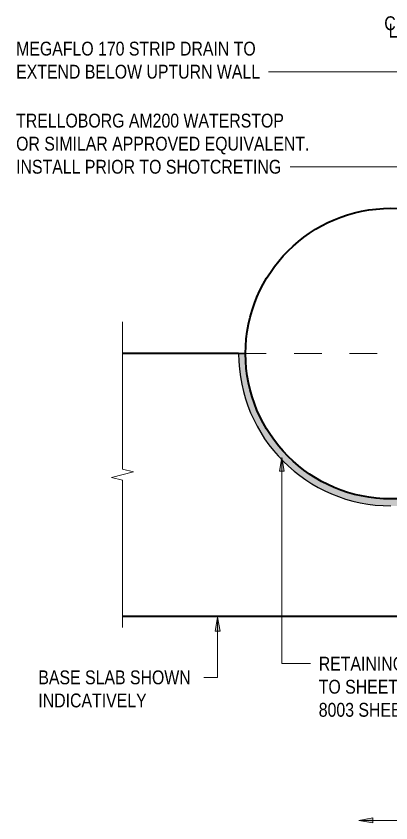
# Model space of a CAD drawing. Header units: metres. Extents: x 0.4 to 22.7, y 0.3 to 4.2.
# Drawn here: x 0.384 to 1.739, y 1.293 to 4.207 of the extents above; entities that cross this region are included whole.
import ezdxf

# ---------------------------------------------------------------- set-up
doc = ezdxf.new("R2010")
doc.units = ezdxf.units.M
doc.linetypes.add('JacobsCenter', pattern=[0.015, 0.009, -0.0015, 0.003, -0.0015])
for name, color, linetype, lineweight in [('A-ANNO-NOTE', 7, 'Continuous', 9), ('A-DETL', 7, 'Continuous', 13), ('A-DETL-GENF', 7, 'Continuous', 9), ('G-ANNO-TEXT', 7, 'Continuous', 9)]:
    doc.layers.add(name, color=color, linetype=linetype, lineweight=lineweight)
doc.styles.add('Arial Narrow_1', font='ARIALN.TTF', dxfattribs={"height": 0.05})
doc.styles.add('Arial Narrow_2', font='ARIALN.TTF', dxfattribs={"height": 0.0025})

# ---------------------------------------------------------------- blocks, each defined once
blk = doc.blocks.new('CS_DET_BreakLine_ViewScale - Std Break-7456941-DRG-2873047 - CANTILEVER SHOTCRETE DETAILS AT MOVEMENT JOINTS')
at = {"layer": 'A-DETL-GENF'}
for p, q in [((0.5025, 0.04), (0.4925, 0)), ((0.5225, -0.04), (0.5025, 0.04)), ((0.4925, 0), (-0.04, 0)), ((0.5325, 0), (0.5225, -0.04)), ((1.065, 0), (0.5325, 0))]:
    blk.add_line(p, q, dxfattribs=at)
blk = doc.blocks.new('CS_Annot_Centreline Symbol1 - CS_Annot_Centreline Symbol-5070896-DRG-2873047 - CANTILEVER SHOTCRETE DETAILS AT MOVEMENT JOINTS')
at = {"layer": 'A-ANNO-NOTE', "char_height": 0.0025, "attachment_point": 1, "style": 'Arial Narrow_2'}
for s, insert, width in [('C  ', (-0.00119, 0.00463), 0.0044093), ('L', (-0.00041, 0.00329), 0.0019241)]:
    blk.add_mtext(s, dxfattribs=dict(at, insert=insert, width=width))

msp = doc.modelspace()

# ---------------------------------------------------------------- hatches: boundary and pattern name
at = {"layer": 'A-DETL-GENF', "true_color": 0x808080}
h = msp.add_hatch(color=8, dxfattribs=at)
h.paths.add_polyline_path([(3.7885465, 2.4379995), (3.8332463, 2.4396061), (3.8774933, 2.4443611), (3.9213986, 2.4522887), (3.9646294, 2.4633164), (4.0069595, 2.4774116), (4.0481809, 2.4944795), (4.0880742, 2.5144555), (4.126447, 2.5372161), (4.1630914, 2.5626661), (4.1978345, 2.590656), (4.230484, 2.6210621), (4.26089, 2.6537116), (4.2888799, 2.6884546), (4.31433, 2.725099), (4.3370906, 2.7634718), (4.3570665, 2.8033651), (4.3741344, 2.8445865), (4.3882296, 2.8869167), (4.3992574, 2.9301475), (4.4071849, 2.9740527), (4.4120042, 3.0200878), (4.4135465, 3.0629995), (4.3885465, 3.0629995), (4.3868121, 3.0182998), (4.3824394, 2.9776106), (4.374829, 2.9354616), (4.3642423, 2.89396), (4.3507109, 2.8533231), (4.3343257, 2.8137505), (4.3151488, 2.7754529), (4.2932987, 2.738615), (4.2688666, 2.7034364), (4.2419963, 2.6700831), (4.2128065, 2.6387396), (4.181463, 2.6095498), (4.1481096, 2.5826794), (4.112931, 2.5582474), (4.0760931, 2.5363973), (4.0377955, 2.5172203), (3.998223, 2.5008352), (3.9575861, 2.4873037), (3.9160845, 2.4767171), (3.8739354, 2.4691067), (3.8314583, 2.4645418), (3.7885465, 2.4629995), (2.6885465, 2.4629995), (2.6885465, 2.4379995), (3.5377341, 2.4379995)])
h.paths.add_polyline_path([(2.6385465, 2.4379995), (2.6385465, 2.4629995), (1.7385465, 2.4629995), (1.6992108, 2.4645412), (1.6638312, 2.4683433), (1.6269508, 2.4750024), (1.5906369, 2.4842657), (1.5550796, 2.4961057), (1.5204537, 2.5104427), (1.4869433, 2.5272225), (1.4527451, 2.5477061), (1.4239288, 2.5677195), (1.3947447, 2.591231), (1.3673191, 2.6167721), (1.341778, 2.6441976), (1.3182665, 2.6733818), (1.2968884, 2.7041631), (1.2777696, 2.7363963), (1.2609897, 2.7699066), (1.2466527, 2.8045326), (1.2348127, 2.8400899), (1.2255494, 2.8764038), (1.2188903, 2.9132842), (1.2148961, 2.9504518), (1.2135465, 2.9879995), (1.1885465, 2.9879995), (1.1899603, 2.9486638), (1.1941447, 2.9097264), (1.201121, 2.8710897), (1.2108254, 2.8330466), (1.2232292, 2.7957961), (1.2382489, 2.7595213), (1.2558278, 2.7244151), (1.2758571, 2.6906471), (1.2982531, 2.6584), (1.3228843, 2.6278261), (1.3496416, 2.5990946), (1.3783731, 2.5723373), (1.410912, 2.5463414), (1.4411941, 2.5253101), (1.4749622, 2.5052808), (1.5100683, 2.4877019), (1.5463431, 2.4726822), (1.5835936, 2.4602784), (1.6216368, 2.450574), (1.6602734, 2.4435977), (1.7009988, 2.4393491), (1.7385465, 2.4379995), (2.6059131, 2.4379995)])
at = {"layer": 'G-ANNO-TEXT'}
for points in [[(1.3443868, 2.6127324), (1.3355704, 2.5627324), (1.3532031, 2.5627324)], [(1.1125152, 2.0357349), (1.1036988, 1.9857349), (1.1213315, 1.9857349)]]:
    msp.add_hatch(color=256, dxfattribs=at).paths.add_polyline_path(points)
at = {"layer": 'G-ANNO-TEXT', "lineweight": 18}
msp.add_hatch(color=256, dxfattribs=at).paths.add_polyline_path([(1.6230389, 1.3016522), (1.6730389, 1.2928358), (1.6730389, 1.3104685)])

# ---------------------------------------------------------------- linework, layer by layer
at = {"layer": 'A-DETL', "lineweight": 35}
for p, q in [((1.1885465, 2.9879995), (0.7685465, 2.9879995)), ((2.6385465, 2.0379995), (0.7685465, 2.0379995))]:
    msp.add_line(p, q, dxfattribs=at)
at = {"layer": 'A-DETL', "linetype": 'JacobsCenter', "lineweight": 18}
msp.add_line((0.9885465, 2.9879995), (2.4885465, 2.9879995), dxfattribs=at)
at = {"layer": 'A-DETL', "lineweight": 25}
for p, q in [((1.2135465, 2.9879995), (1.1885465, 2.9879995)), ((1.1885465, 2.9879995), (1.2135465, 2.9879995)), ((2.6385465, 2.4629995), (1.7385465, 2.4629995))]:
    msp.add_line(p, q, dxfattribs=at)
at = {"layer": 'A-DETL', "lineweight": 35}
msp.add_circle((1.7385465, 2.9879995), 0.525, dxfattribs=at)
at = {"layer": 'A-DETL', "lineweight": 25}
for radius in [0.55, 0.55, 0.525]:
    msp.add_arc((1.7385465, 2.9879995), radius, 180, 270, dxfattribs=at)
at = {"layer": 'G-ANNO-TEXT'}
for p, q in [((1.4840394, 4.0064351), (1.2968594, 4.0064351)), ((2.0420797, 4.0064351), (1.4840394, 4.0064351)), ((1.4840394, 3.6630329), (1.3749114, 3.6630329)), ((2.0420797, 3.6630329), (1.4840394, 3.6630329)), ((1.3443868, 2.6127324), (1.3355704, 2.5627324)), ((1.3532031, 2.5627324), (1.3443868, 2.6127324)), ((1.3443868, 2.6127324), (1.3443868, 1.8679409)), ((1.3355704, 2.5627324), (1.3532031, 2.5627324)), ((1.1125152, 2.0357349), (1.1036988, 1.9857349)), ((1.1213315, 1.9857349), (1.1125152, 2.0357349)), ((1.1125152, 2.0357349), (1.1125152, 1.8184689)), ((1.1036988, 1.9857349), (1.1213315, 1.9857349)), ((1.3443868, 1.8679409), (1.4479602, 1.8679409)), ((1.06483, 1.8184689), (1.0622674, 1.8184689)), ((1.1125152, 1.8184689), (1.06483, 1.8184689))]:
    msp.add_line(p, q, dxfattribs=at)
at = {"layer": 'G-ANNO-TEXT', "lineweight": 18}
for p, q in [((1.6730389, 1.3104685), (1.6230389, 1.3016522)), ((1.6230389, 1.3016522), (1.6730389, 1.2928358)), ((1.6230389, 1.3016522), (2.4947171, 1.3016522)), ((1.6730389, 1.2928358), (1.6730389, 1.3104685))]:
    msp.add_line(p, q, dxfattribs=at)

# ---------------------------------------------------------------- block references
at = {"layer": 'A-ANNO-NOTE', "xscale": 20, "yscale": 20, "zscale": 20}
msp.add_blockref('CS_Annot_Centreline Symbol1 - CS_Annot_Centreline Symbol-5070896-DRG-2873047 - CANTILEVER SHOTCRETE DETAILS AT MOVEMENT JOINTS', (1.7385465, 4.1138243), dxfattribs=at)
at = {"layer": 'A-DETL-GENF', "rotation": 269.9999999999999}
msp.add_blockref('CS_DET_BreakLine_ViewScale - Std Break-7456941-DRG-2873047 - CANTILEVER SHOTCRETE DETAILS AT MOVEMENT JOINTS', (0.7685465, 3.0629995), dxfattribs=at)

# ---------------------------------------------------------------- texts
at = {"layer": 'G-ANNO-TEXT', "char_height": 0.05, "attachment_point": 1, "style": 'Arial Narrow_1', "bg_fill": 3, "box_fill_scale": 1, "bg_fill_color": 256, "bg_fill_transparency": 0}
for s, insert in [('MEGAFLO 170 STRIP DRAIN TO ', (0.3844739, 4.1147789)), ('EXTEND BELOW UPTURN WALL', (0.3844739, 4.0314351)), ('TRELLOBORG AM200 WATERSTOP ', (0.3844739, 3.8547204)), ('OR SIMILAR APPROVED EQUIVALENT. ', (0.3844739, 3.7713767)), ('INSTALL PRIOR TO SHOTCRETING', (0.3844739, 3.6880329)), ('BASE SLAB SHOWN ', (0.4647362, 1.8434689)), ('INDICATIVELY', (0.4647362, 1.7601252))]:
    msp.add_mtext(s, dxfattribs=dict(at, insert=insert))
at = {"layer": 'G-ANNO-TEXT', "char_height": 0.05, "attachment_point": 1, "style": 'Arial Narrow_1', "bg_fill": 3, "box_fill_scale": 1, "bg_fill_color": 256, "bg_fill_true_color": 13158600, "bg_fill_transparency": 0}
for s, insert in [('RETAINING WALL PILE REFER ', (1.4779602, 1.8929409)), ('TO SHEET No. 2873041 / DRAWING  ', (1.4779602, 1.8095972)), ('8003 SHEET No. 2374001', (1.4779602, 1.7262534))]:
    msp.add_mtext(s, dxfattribs=dict(at, insert=insert))

doc.saveas('drawing.dxf')
